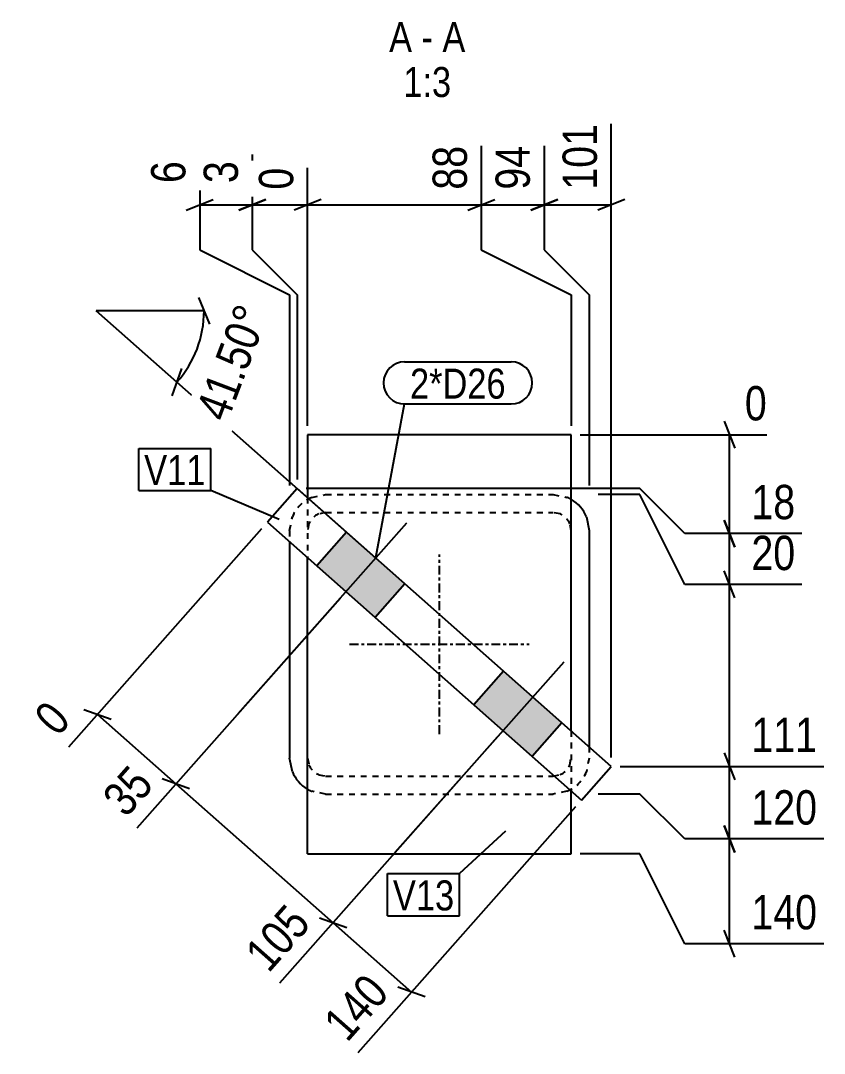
# Model space of a CAD drawing. Header units: millimetres. Extents: x 7 to 28847, y 7 to 417.
# Drawn here: x 5561.9 to 5830.2, y 7 to 351.9 of the extents above; entities that cross this region are included whole.
import ezdxf

# ---------------------------------------------------------------- set-up
doc = ezdxf.new("R2010")
doc.units = ezdxf.units.MM
doc.linetypes.add('DXK_LINE_DOT2', pattern=[3.9198, 1.9599, -1.9599])
doc.linetypes.add('DXK_LINE_DOT3', pattern=[5.9187, 2.979, -0.9799, 0.9799, -0.9799])
for name, color, linetype in [('MÅLSÆTNING', 7, 'Continuous'), ('STÅL', 7, 'Continuous'), ('TEKST', 7, 'Continuous')]:
    doc.layers.add(name, color=color, linetype=linetype)
doc.styles.add('Arial Narrow', font='ARIALN.TTF', dxfattribs={"height": 0.2})

msp = doc.modelspace()

# ---------------------------------------------------------------- hatches: boundary and pattern name
at = {"layer": 'STÅL', "linetype": 'Continuous'}
for points in [[(5660.74, 169.8), (5680.21, 152.57), (5690.15, 163.81), (5670.68, 181.03)], [(5713.16, 123.42), (5732.64, 106.19), (5742.58, 117.42), (5723.1, 134.65)]]:
    msp.add_hatch(color=96, dxfattribs=at).paths.add_polyline_path(points)

# ---------------------------------------------------------------- linework, layer by layer
at = {"layer": 'MÅLSÆTNING', "color": 7, "linetype": 'Continuous'}
for p, q in [((5759.05, 105.84), (5759.05, 317.42)), ((5621.65, 307.16), (5621.65, 275.38)), ((5639.2, 307.16), (5639.2, 275.38)), ((5639.2, 307.16), (5639.2, 275.38)), ((5715.65, 310.1), (5715.65, 275.38)), ((5715.65, 310.1), (5715.65, 275.38)), ((5736.65, 310.11), (5736.65, 275.38)), ((5736.65, 310.1), (5736.65, 275.38)), ((5657.65, 216.61), (5657.65, 302.79)), ((5657.65, 216.61), (5657.65, 302.79)), ((5617.15, 288.58), (5626.15, 292.18)), ((5621.65, 290.38), (5639.2, 290.38)), ((5643.7, 292.18), (5634.7, 288.58)), ((5634.7, 288.58), (5643.7, 292.18)), ((5639.2, 290.38), (5657.65, 290.38)), ((5662.15, 292.18), (5653.15, 288.58)), ((5657.65, 290.38), (5715.65, 290.38)), ((5711.15, 288.58), (5720.15, 292.18)), ((5715.65, 290.38), (5736.65, 290.38)), ((5741.15, 292.18), (5732.15, 288.58)), ((5736.65, 290.38), (5759.05, 290.38)), ((5763.55, 292.18), (5754.55, 288.58)), ((5621.65, 275.38), (5651.65, 260.38)), ((5639.2, 275.38), (5654.2, 260.38)), ((5639.2, 275.38), (5654.2, 260.38)), ((5715.65, 275.38), (5745.65, 260.38)), ((5715.65, 275.38), (5745.65, 260.38)), ((5736.65, 275.38), (5751.65, 260.38)), ((5736.65, 275.38), (5751.65, 260.38)), ((5621.27, 259.5), (5624.87, 250.5)), ((5651.65, 260.38), (5651.65, 196.61)), ((5654.2, 260.38), (5654.2, 198.61)), ((5654.2, 260.38), (5654.2, 198.61)), ((5745.65, 260.38), (5745.65, 216.61)), ((5745.65, 260.38), (5745.65, 216.61)), ((5751.65, 260.38), (5751.65, 196.61)), ((5751.65, 260.38), (5751.65, 196.61)), ((5623.07, 255), (5587.07, 255)), ((5614.04, 231.14), (5587.07, 255)), ((5612.4, 226.58), (5615.67, 235.71)), ((5680.53, 172.32), (5614.04, 231.14)), ((5796.75, 218.11), (5800.35, 209.11)), ((5748.65, 213.61), (5810.96, 213.61)), ((5798.55, 180.61), (5798.55, 213.61)), ((5768.55, 195.61), (5657.2, 195.61)), ((5768.55, 195.61), (5657.2, 195.61)), ((5768.55, 193.61), (5754.65, 193.61)), ((5768.55, 193.61), (5754.65, 193.61)), ((5783.55, 180.61), (5768.55, 195.61)), ((5783.55, 180.61), (5768.55, 195.61)), ((5783.55, 163.61), (5768.55, 193.61)), ((5783.55, 163.61), (5768.55, 193.61)), ((5796.75, 185.11), (5800.35, 176.11)), ((5800.35, 176.11), (5796.75, 185.11)), ((5642.27, 182.13), (5577.82, 109.28)), ((5798.55, 163.61), (5798.55, 180.61)), ((5800.35, 159.11), (5796.75, 168.11)), ((5800.35, 159.11), (5796.75, 168.11)), ((5822.65, 163.61), (5783.55, 163.61)), ((5822.65, 163.61), (5783.55, 163.61)), ((5798.55, 102.84), (5798.55, 163.61)), ((5668.48, 158.94), (5600.64, 82.25)), ((5668.48, 158.94), (5600.64, 82.25)), ((5582.93, 121.85), (5592.06, 118.58)), ((5587.49, 120.22), (5613.71, 97.03)), ((5720.91, 112.56), (5648.22, 30.39)), ((5796.75, 107.34), (5800.35, 98.34)), ((5796.75, 107.34), (5800.35, 98.34)), ((5762.05, 102.84), (5829.96, 102.84)), ((5762.05, 102.84), (5829.96, 102.84)), ((5798.55, 78.61), (5798.55, 102.84)), ((5618.27, 95.39), (5609.14, 98.66)), ((5618.27, 95.39), (5609.14, 98.66)), ((5613.71, 97.03), (5666.14, 50.64)), ((5768.55, 93.61), (5754.65, 93.61)), ((5768.55, 93.61), (5754.65, 93.61)), ((5783.55, 78.61), (5768.55, 93.61)), ((5783.55, 78.61), (5768.55, 93.61)), ((5747.13, 89.36), (5674.43, 7.2)), ((5796.75, 83.11), (5800.35, 74.11)), ((5800.35, 74.11), (5796.75, 83.11)), ((5829.96, 78.61), (5783.55, 78.61)), ((5829.96, 78.61), (5783.55, 78.61)), ((5798.55, 43.61), (5798.55, 78.61)), ((5768.55, 73.61), (5748.65, 73.61)), ((5783.55, 43.61), (5768.55, 73.61)), ((5661.57, 52.28), (5670.7, 49.01)), ((5666.14, 50.64), (5692.35, 27.45)), ((5800.35, 39.11), (5796.75, 48.11)), ((5829.96, 43.61), (5783.55, 43.61)), ((5696.91, 25.82), (5687.79, 29.08))]:
    msp.add_line(p, q, dxfattribs=at)
msp.add_arc((5587.07, 255), 36, 318.5, 0, dxfattribs=at)
at = {"layer": 'STÅL', "color": 2, "linetype": 'Continuous'}
for p, q in [((5657.65, 213.61), (5657.65, 192.55)), ((5745.65, 213.61), (5657.65, 213.61)), ((5745.65, 114.7), (5745.65, 213.61)), ((5654.2, 195.61), (5644.26, 184.38)), ((5759.05, 102.84), (5654.2, 195.61)), ((5644.26, 184.38), (5749.11, 91.61)), ((5750.74, 186.21), (5751.65, 181.61)), ((5751.65, 181.61), (5751.65, 109.39)), ((5651.65, 177.83), (5651.65, 105.61)), ((5657.65, 73.61), (5657.65, 172.53)), ((5652.57, 101.02), (5651.65, 105.61)), ((5749.11, 91.61), (5759.05, 102.84)), ((5745.65, 73.61), (5745.65, 94.67)), ((5657.65, 73.61), (5745.65, 73.61))]:
    msp.add_line(p, q, dxfattribs=at)
at = {"layer": 'STÅL', "color": 7, "linetype": 'DXK_LINE_DOT2'}
for p, q in [((5659.06, 192.7), (5663.65, 193.61)), ((5663.65, 193.61), (5739.65, 193.61)), ((5739.65, 193.61), (5744.25, 192.7)), ((5657.65, 192.55), (5657.65, 172.53)), ((5663.65, 187.61), (5661.36, 187.16)), ((5663.65, 187.61), (5739.65, 187.61)), ((5741.95, 187.16), (5739.65, 187.61)), ((5651.65, 181.61), (5652.57, 186.21)), ((5658.11, 183.91), (5657.65, 181.61)), ((5745.65, 181.61), (5745.2, 183.91)), ((5651.65, 181.61), (5651.65, 177.83)), ((5745.65, 114.7), (5745.65, 181.61)), ((5657.65, 105.61), (5657.65, 172.53)), ((5745.65, 114.7), (5745.65, 94.67)), ((5751.65, 109.39), (5751.65, 105.61)), ((5657.65, 105.61), (5658.11, 103.32)), ((5745.2, 103.32), (5745.65, 105.61)), ((5751.65, 105.61), (5750.74, 101.02)), ((5661.36, 100.07), (5663.65, 99.61)), ((5739.65, 99.61), (5741.95, 100.07)), ((5663.65, 99.61), (5739.65, 99.61)), ((5663.65, 93.61), (5659.06, 94.53)), ((5663.65, 93.61), (5739.65, 93.61)), ((5744.25, 94.53), (5739.65, 93.61))]:
    msp.add_line(p, q, dxfattribs=at)
at = {"layer": 'STÅL', "color": 96, "linetype": 'Continuous'}
for p, q in [((5690.72, 184.07), (5634.4, 120.41)), ((5670.68, 181.03), (5660.74, 169.8)), ((5690.15, 163.81), (5680.21, 152.57)), ((5743.15, 137.69), (5686.82, 74.03)), ((5723.1, 134.65), (5713.16, 123.42)), ((5742.58, 117.42), (5732.64, 106.19))]:
    msp.add_line(p, q, dxfattribs=at)
at = {"layer": 'STÅL', "color": 7, "linetype": 'DXK_LINE_DOT3'}
for p, q in [((5701.65, 113.61), (5701.65, 173.61)), ((5671.65, 143.61), (5731.65, 143.61))]:
    msp.add_line(p, q, dxfattribs=at)
at = {"layer": 'STÅL', "color": 7, "linetype": 'DXK_LINE_DOT2'}
for centre, radius, start, end in [((5663.65, 181.61), 12, 112.5, 157.5), ((5739.65, 181.61), 12, 59.4008, 67.5), ((5663.65, 181.61), 6, 112.5, 157.5), ((5739.65, 181.61), 6, 22.5, 67.5), ((5663.65, 105.61), 6, 202.5, 247.5), ((5739.65, 105.61), 6, 292.5, 337.5), ((5739.65, 105.61), 12, 292.5, 337.5), ((5663.65, 105.61), 12, 239.4014, 247.5)]:
    msp.add_arc(centre, radius, start, end, dxfattribs=at)
at = {"layer": 'STÅL', "color": 2, "linetype": 'Continuous'}
for centre, start, end in [((5739.65, 181.61), 22.5, 59.4008), ((5663.65, 105.61), 202.5, 239.4014)]:
    msp.add_arc(centre, 12, start, end, dxfattribs=at)
at = {"layer": 'TEKST', "color": 7, "linetype": 'Continuous'}
for p, q in [((5690.05, 237.98), (5725.62, 237.98)), ((5680.48, 172.65), (5690.05, 223.88)), ((5690.05, 223.88), (5725.62, 223.88)), ((5601.3, 209.07), (5625.37, 209.07)), ((5601.3, 194.97), (5601.3, 209.07)), ((5625.37, 194.97), (5625.37, 209.07)), ((5601.3, 194.97), (5625.37, 194.97)), ((5648.2, 185.35), (5625.37, 194.97)), ((5723.76, 81.16), (5708.42, 67.04)), ((5684.35, 67.04), (5708.42, 67.04)), ((5684.35, 52.94), (5684.35, 67.04)), ((5708.42, 52.94), (5708.42, 67.04)), ((5684.35, 52.94), (5708.42, 52.94))]:
    msp.add_line(p, q, dxfattribs=at)
for centre, start, end in [((5690.05, 230.93), 90, 270), ((5725.62, 230.93), 270, 90)]:
    msp.add_arc(centre, 7.05, start, end, dxfattribs=at)

# ---------------------------------------------------------------- wipeouts: each hides what was drawn before it
at = {"color": 0, "linetype": 'Continuous'}
for points, layer in [([(5822.86, 166.01), (5822.86, 182.81), (5803.44, 182.81), (5803.44, 166.01)], 'MÅLSÆTNING'), ([(5830.18, 105.24), (5830.18, 122.04), (5803.44, 122.04), (5803.44, 105.24)], 'MÅLSÆTNING'), ([(5830.17, 81.01), (5830.17, 97.81), (5803.44, 97.81), (5803.44, 81.01)], 'MÅLSÆTNING'), ([(5830.17, 46.01), (5830.17, 62.81), (5803.44, 62.81), (5803.44, 46.01)], 'MÅLSÆTNING'), ([(5692.54, 341.42), (5692.54, 351.92), (5684.87, 351.92), (5684.87, 341.42)], 'TEKST'), ([(5699.51, 341.42), (5699.51, 351.92), (5695.69, 351.92), (5695.69, 341.42)], 'TEKST'), ([(5710.33, 341.42), (5710.33, 351.92), (5702.66, 351.92), (5702.66, 341.42)], 'TEKST'), ([(5705.6, 326.42), (5705.6, 336.92), (5689.6, 336.92), (5689.6, 326.42)], 'TEKST')]:
    msp.add_wipeout(points, dxfattribs=at).dxf.layer = layer
at = {"color": 0}
msp.add_wipeout([(5723.82, 225.68), (5723.82, 236.18), (5691.85, 236.18), (5691.85, 225.68)], dxfattribs=at).dxf.layer = 'TEKST'

# ---------------------------------------------------------------- next in the draw order: linework, layer by layer
at = {"layer": 'MÅLSÆTNING', "color": 7, "linetype": 'Continuous'}
msp.add_line((5822.65, 180.61), (5783.55, 180.61), dxfattribs=at)
msp.add_line((5822.65, 180.61), (5783.55, 180.61), dxfattribs=at)

# ---------------------------------------------------------------- next in the draw order: texts
at = {"layer": 'MÅLSÆTNING', "color": 3, "linetype": 'Continuous', "style": 'Arial Narrow'}
for s, p in [('20', (5805.84, 168.41)), ('111', (5805.84, 107.64)), ('120', (5805.84, 83.41)), ('140', (5805.84, 48.41))]:
    msp.add_text(s, height=11.453, dxfattribs=at).set_placement(p)
at = {"layer": 'TEKST', "color": 3, "linetype": 'Continuous', "style": 'Arial Narrow'}
for s, height, p in [('A', 10.02, (5684.87, 341.42)), ('A', 10.02, (5702.66, 341.42)), ('-', 10.02, (5695.69, 341.42)), ('1:3', 10.021, (5689.6, 326.42))]:
    msp.add_text(s, height=height, dxfattribs=at).set_placement(p)

# ---------------------------------------------------------------- next in the draw order: wipeouts: each hides what was drawn before it
at = {"color": 0, "linetype": 'Continuous'}
for points in [[(5713.25, 312.5), (5696.45, 312.5), (5696.45, 293.08), (5713.25, 293.08)], [(5636.8, 307.38), (5620, 307.38), (5620, 295.27), (5636.8, 295.27)], [(5813.36, 216.01), (5813.36, 232.81), (5801.25, 232.81), (5801.25, 216.01)], [(5822.87, 183.01), (5822.87, 199.81), (5803.44, 199.81), (5803.44, 183.01)], [(5582.46, 118.15), (5569.88, 129.28), (5561.85, 120.21), (5574.43, 109.08)], [(5610.12, 96.59), (5597.54, 107.73), (5584.67, 93.18), (5597.25, 82.04)], [(5662.55, 50.21), (5649.97, 61.34), (5632.25, 41.32), (5644.83, 30.18)]]:
    msp.add_wipeout(points, dxfattribs=at).dxf.layer = 'MÅLSÆTNING'
at = {"color": 0}
for points, layer in [([(5647.81, 255.58), (5632.1, 261.53), (5616.47, 220.27), (5632.18, 214.32)], 'MÅLSÆTNING'), ([(5723.82, 225.68), (5723.82, 236.18), (5691.85, 236.18), (5691.85, 225.68)], 'TEKST'), ([(5623.57, 196.77), (5623.57, 207.27), (5603.1, 207.27), (5603.1, 196.77)], 'TEKST')]:
    msp.add_wipeout(points, dxfattribs=at).dxf.layer = layer

# ---------------------------------------------------------------- next in the draw order: linework, layer by layer
at = {"layer": 'MÅLSÆTNING', "color": 7, "linetype": 'Continuous'}
for p, q in [((5711.15, 288.58), (5720.15, 292.18)), ((5720.91, 112.56), (5648.22, 30.39)), ((5661.57, 52.28), (5670.7, 49.01))]:
    msp.add_line(p, q, dxfattribs=at)

# ---------------------------------------------------------------- next in the draw order: texts
at = {"layer": 'MÅLSÆTNING', "color": 3, "linetype": 'Continuous', "style": 'Arial Narrow'}
for s, height, rotation, p in [('88', 11.453, 90.0002, (5710.85, 295.48)), ('3', 11.45, 90.0002, (5634.4, 297.67)), ('0', 11.45, 48.5009, (5574.23, 112.46)), ('35', 11.453, 48.5009, (5597.04, 85.43)), ('105', 11.453, 48.5009, (5644.62, 33.57))]:
    msp.add_text(s, height=height, rotation=rotation, dxfattribs=at).set_placement(p)
at = {"layer": 'MÅLSÆTNING', "color": 3, "style": 'Arial Narrow'}
msp.add_text('41.50°', height=11.453, rotation=69.2477, dxfattribs=at).set_placement((5630.79, 217.42))
at = {"layer": 'MÅLSÆTNING', "color": 3, "linetype": 'Continuous', "style": 'Arial Narrow'}
for s, height, p in [('0', 11.45, (5803.65, 218.41)), ('18', 11.453, (5805.84, 185.41))]:
    msp.add_text(s, height=height, dxfattribs=at).set_placement(p)
at = {"layer": 'TEKST', "color": 3, "style": 'Arial Narrow'}
msp.add_text('2*D26', height=10.021, dxfattribs=at).set_placement((5691.85, 225.68))

# ---------------------------------------------------------------- next in the draw order: wipeouts: each hides what was drawn before it
at = {"color": 0, "linetype": 'Continuous'}
for points in [[(5619.25, 307.38), (5602.45, 307.38), (5602.45, 295.27), (5619.25, 295.27)], [(5655.25, 305.19), (5638.45, 305.19), (5638.45, 293.08), (5655.25, 293.08)]]:
    msp.add_wipeout(points, dxfattribs=at).dxf.layer = 'MÅLSÆTNING'
at = {"color": 0}
msp.add_wipeout([(5623.57, 196.77), (5623.57, 207.27), (5603.1, 207.27), (5603.1, 196.77)], dxfattribs=at).dxf.layer = 'TEKST'

# ---------------------------------------------------------------- next in the draw order: linework, layer by layer
at = {"layer": 'MÅLSÆTNING', "color": 7, "linetype": 'Continuous'}
msp.add_line((5662.15, 292.18), (5653.15, 288.58), dxfattribs=at)

# ---------------------------------------------------------------- next in the draw order: texts
at = {"layer": 'MÅLSÆTNING', "color": 3, "linetype": 'Continuous', "style": 'Arial Narrow'}
for s, p in [('6', (5616.85, 297.67)), ('0', (5652.85, 295.48))]:
    msp.add_text(s, height=11.45, rotation=90.0002, dxfattribs=at).set_placement(p)
at = {"layer": 'TEKST', "color": 3, "style": 'Arial Narrow'}
msp.add_text('V11', height=10.021, dxfattribs=at).set_placement((5603.1, 196.77))

# ---------------------------------------------------------------- next in the draw order: wipeouts: each hides what was drawn before it
at = {"color": 0, "linetype": 'Continuous'}
for points in [[(5734.25, 312.5), (5717.45, 312.5), (5717.45, 293.08), (5734.25, 293.08)], [(5688.76, 27.02), (5676.18, 38.15), (5658.46, 18.12), (5671.05, 6.99)]]:
    msp.add_wipeout(points, dxfattribs=at).dxf.layer = 'MÅLSÆTNING'
at = {"color": 0}
msp.add_wipeout([(5706.62, 54.74), (5706.62, 65.24), (5686.15, 65.24), (5686.15, 54.74)], dxfattribs=at).dxf.layer = 'TEKST'

# ---------------------------------------------------------------- next in the draw order: linework, layer by layer
at = {"layer": 'MÅLSÆTNING', "color": 7, "linetype": 'Continuous'}
msp.add_line((5732.15, 288.58), (5741.15, 292.18), dxfattribs=at)

# ---------------------------------------------------------------- next in the draw order: texts
at = {"layer": 'MÅLSÆTNING', "color": 3, "linetype": 'Continuous', "style": 'Arial Narrow'}
for s, rotation, p in [('94', 90.0002, (5731.85, 295.48)), ('140', 48.5009, (5670.84, 10.38))]:
    msp.add_text(s, height=11.453, rotation=rotation, dxfattribs=at).set_placement(p)

# ---------------------------------------------------------------- next in the draw order: wipeouts: each hides what was drawn before it
at = {"color": 0}
msp.add_wipeout([(5706.62, 54.74), (5706.62, 65.24), (5686.15, 65.24), (5686.15, 54.74)], dxfattribs=at).dxf.layer = 'TEKST'

# ---------------------------------------------------------------- next in the draw order: texts
at = {"layer": 'TEKST', "color": 3, "style": 'Arial Narrow'}
msp.add_text('V13', height=10.021, dxfattribs=at).set_placement((5686.15, 54.74))

# ---------------------------------------------------------------- next in the draw order: wipeouts: each hides what was drawn before it
at = {"color": 0, "linetype": 'Continuous'}
msp.add_wipeout([(5756.65, 319.82), (5739.85, 319.82), (5739.85, 293.08), (5756.65, 293.08)], dxfattribs=at).dxf.layer = 'MÅLSÆTNING'

# ---------------------------------------------------------------- next in the draw order: texts
at = {"layer": 'MÅLSÆTNING', "color": 3, "linetype": 'Continuous', "style": 'Arial Narrow'}
msp.add_text('101', height=11.453, rotation=90.0002, dxfattribs=at).set_placement((5754.25, 295.48))

doc.saveas('drawing.dxf')
